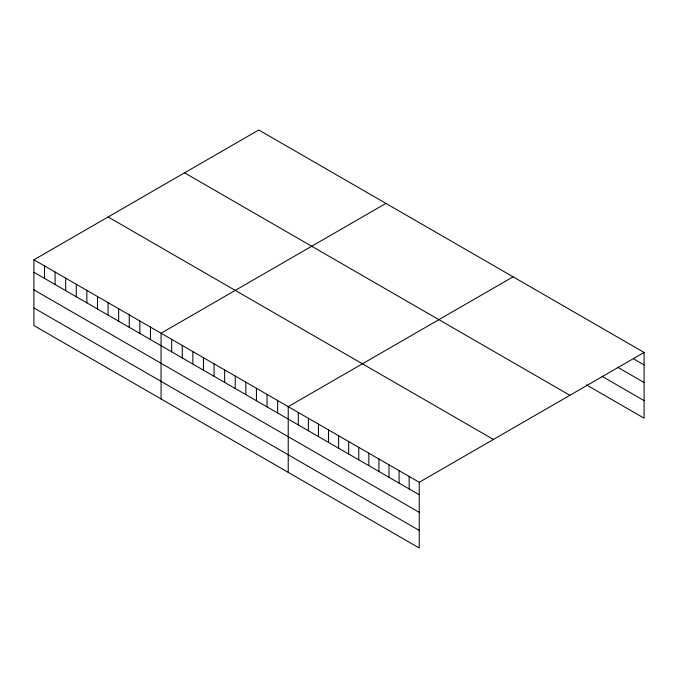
<?xml version="1.0" encoding="UTF-8"?>
<svg xmlns="http://www.w3.org/2000/svg" width="678" height="678" viewBox="0 0 678 678"><rect width="100%" height="100%" fill="white"/><g stroke="black" fill="none" stroke-linecap="round" stroke-linejoin="round"><path stroke-width="1.02" d="M33.9 259.81L419.241 482.278L419.241 548.01L33.9 325.542L33.9 259.81L258.759 129.99L644.1 352.458L644.1 418.19L586.377 384.867M385.918 203.4L161.059 333.229L161.059 398.952M513.085 276.819L288.226 406.639L288.226 472.371M419.241 482.278L644.1 352.458M634.023 359.111L644.1 364.934M617.531 367.171L644.1 382.511M601.954 376.282L644.1 400.613M184.552 172.831L569.893 395.299M108.107 216.968L493.448 439.446M33.9 272.276L419.241 494.754M33.9 289.853L419.241 512.331M33.9 307.965L419.241 530.433M409.165 476.465L409.165 488.931M399.088 470.642L399.088 483.117M389.002 464.828L389.002 477.295M378.926 459.006L378.926 471.481M368.849 453.192L368.849 465.659M358.772 447.37L358.772 459.837M348.695 441.556L348.695 454.023M338.619 435.734L338.619 448.2M328.542 429.911L328.542 442.387M318.457 424.097L318.457 436.564M308.38 418.275L308.38 430.75M298.303 412.461L298.303 424.928M277.624 400.52L277.624 412.995M267.03 394.401L267.03 406.876M256.437 388.291L256.437 400.757M245.834 382.172L245.834 394.638M235.241 376.053L235.241 388.519M224.647 369.934L224.647 382.4M214.045 363.815L214.045 376.282M203.451 357.696L203.451 370.163M192.857 351.577L192.857 364.052M182.255 345.458L182.255 357.933M171.661 339.339L171.661 351.814M150.465 327.11L150.465 339.576M139.871 320.991L139.871 333.457M129.269 314.872L129.269 327.338M118.675 308.753L118.675 321.219M108.082 302.634L108.082 315.101M97.479 296.515L97.479 308.982M86.886 290.396L86.886 302.871M76.283 284.277L76.283 296.752M65.69 278.158L65.69 290.633M55.096 272.048L55.096 284.514M44.494 265.929L44.494 278.395"/></g></svg>
